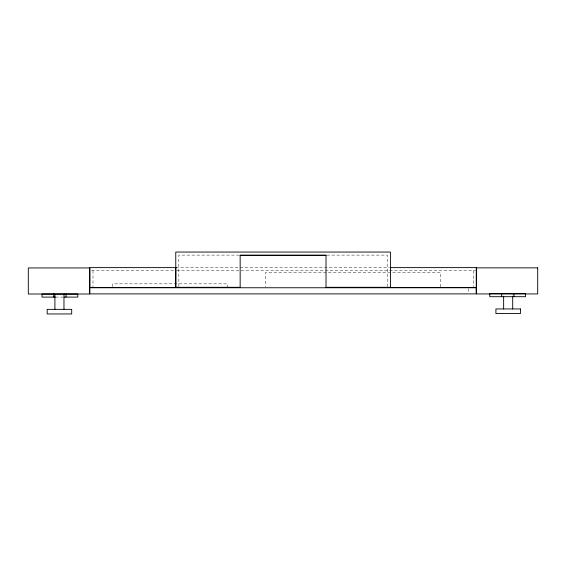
<?xml version="1.0" encoding="UTF-8"?>
<svg xmlns="http://www.w3.org/2000/svg" width="566" height="566" viewBox="0 0 566 566"><rect width="100%" height="100%" fill="white"/><g stroke="black" fill="none" stroke-linecap="round" stroke-linejoin="round"><path stroke-width="0.42" stroke-dasharray="2.83 2.12" d="M239.284 255.11L178.828 255.11L178.828 287.309M326.893 255.11L387.349 255.11L387.349 287.309M175.764 267.619L389.528 267.619M91.473 270.697L176.132 270.697M176.684 270.697L475.546 270.697M55.609 297.1L63.024 297.1M473.247 270.697L473.247 286.714M468.542 288.632L468.542 293.011M440.454 286.87L440.454 272.387L265.588 272.387L265.588 286.87M227.567 287.662L227.567 283.828L112.577 283.828L112.577 287.662M93.008 270.697L93.008 287.563"/><path stroke-width="0.85" d="M240.161 255.521L326.016 255.521M176.585 267.626L89.944 267.626L89.944 287.563L175.8 287.563L175.8 267.626M390.455 267.626L476.31 267.626L476.31 287.563L390.455 287.563L390.413 252.047L175.764 252.047L175.764 287.309L240.161 287.309M326.016 287.309L390.413 287.309M501.2 293.627L489.795 293.627L489.795 296.69L525.581 296.69L525.581 293.627L514.098 293.627M54.541 294.03L42.033 294.03L42.033 297.1L55.418 297.1M64.177 294.03L66.024 294.03L66.024 297.1M66.335 294.03L77.818 294.03L77.818 297.1L64.092 297.1M513.935 296.69L513.935 293.627L501.667 293.627L501.667 296.69M512.697 296.174L512.697 308.951M503.641 296.174L503.641 308.951M326.016 287.719L326.016 255.11L240.161 255.11L240.161 287.719M63.972 309.354L63.972 294.023L54.909 294.023L54.909 309.354M53.756 294.03L53.756 297.1M89.626 267.944L28.3 267.944L28.3 294.009L89.626 294.009L89.626 267.944M537.7 267.867L476.374 267.867L476.374 293.931L537.7 293.931L537.7 267.867M476.204 287.754L89.838 287.754L89.838 293.888L476.204 293.888L476.204 287.754M520.423 308.951L495.915 308.951L495.915 313.55L520.423 313.55L520.423 308.951M71.698 309.354L47.183 309.354L47.183 313.953L71.698 313.953L71.698 309.354"/></g></svg>
